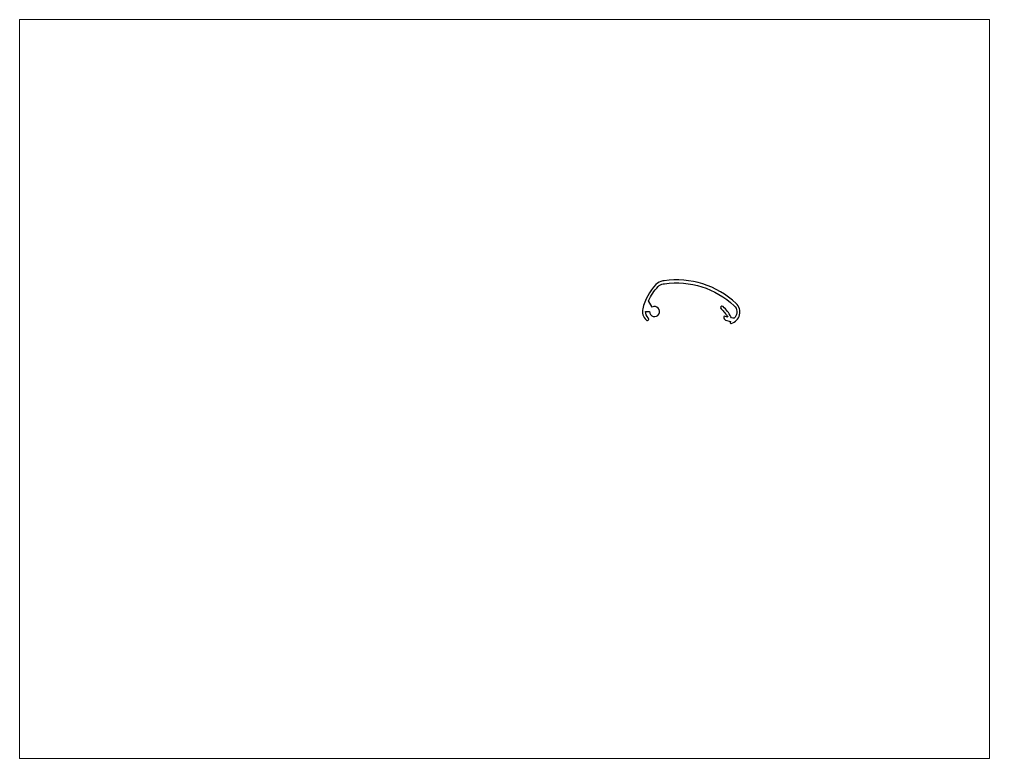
# Paper-space layout 'Layout1' of a CAD drawing. Extents: x 27 to 240, y 20 to 183.
# The model-space entities are those that its viewports show. They can reach past a viewport. Long polylines and large blocks are cut down to what shows.
import ezdxf

# ---------------------------------------------------------------- set-up
doc = ezdxf.new("R2010")
doc.units = 0
doc.header["$LTSCALE"] = 15
doc.layers.get('0').update_dxf_attribs({"linetype": 'CONTINUOUS'})

msp = doc.modelspace()

# ---------------------------------------------------------------- linework, layer by layer
at = {"color": 7, "linetype": 'CONTINUOUS'}
msp.add_lwpolyline([(253.61, 172.08), (254.15, 172.17, -0.227009), (281.81, 163.43, -0.382997), (282.19, 158.81, -0.563117), (280.49, 158.99, 0.10544), (277.41, 163.04, 1), (276.63, 162.13, -0.096826), (279.24, 158.81), (277.8, 159.22), (277.72, 158.93, 0.414214), (278.41, 157.7), (280.41, 157.13), (280.28, 156.69, 0.668946), (280.64, 156.4, 0.586696), (282.63, 164.31, 0.227131), (253.96, 173.36), (253.41, 173.27, 0.162995), (250.72, 171.84, 0.131695), (245.46, 162.21, 0.241789), (246.77, 157.74, 1.110434), (247.64, 158.56, -0.184852), (246.57, 161.14), (248.2, 161.11, 3.732051), (249.23, 162.83), (247.81, 165.38, -0.085474), (251.59, 171.01, -0.162995)], format="xyb", close=True, dxfattribs=at)

psp = doc.layouts.get("Layout1")

# ---------------------------------------------------------------- viewports
at = {"layer": '0', "color": 0, "linetype": 'BYBLOCK', "ltscale": 0.05}
psp.add_viewport(center=(133.35, 101.6), size=(213.36, 162.56), view_center_point=(190.51, 130.3), view_height=293.8955, dxfattribs=at)

doc.saveas('drawing.dxf')
